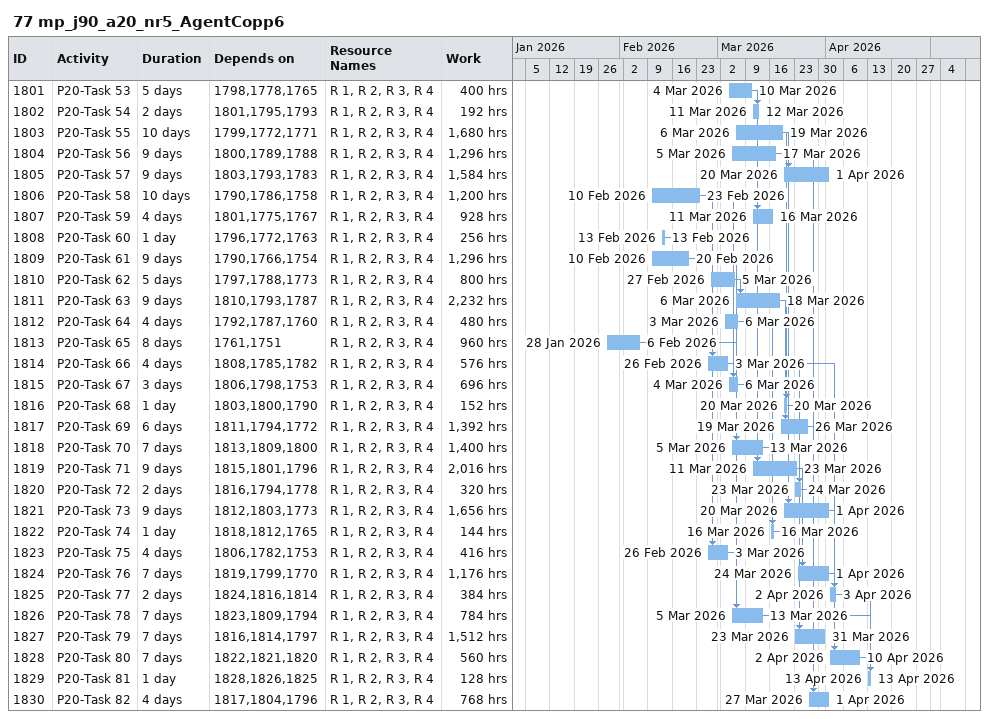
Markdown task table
77 mp_j90_a20_nr5_AgentCopp6

| ID | Task | Duration | Start | Finish | Predecessors | Resources | Work (h) |
|---|---|---|---|---|---|---|---|
| 1801 | P20-Task 53 | 5d | 2026-03-04 | 2026-03-10 | 1798, 1778, 1765 | R 1, R 2, R 3, R 4 | 400 |
| 1802 | P20-Task 54 | 2d | 2026-03-11 | 2026-03-12 | 1801, 1795, 1793 | R 1, R 2, R 3, R 4 | 192 |
| 1803 | P20-Task 55 | 10d | 2026-03-06 | 2026-03-19 | 1799, 1772, 1771 | R 1, R 2, R 3, R 4 | 1680 |
| 1804 | P20-Task 56 | 9d | 2026-03-05 | 2026-03-17 | 1800, 1789, 1788 | R 1, R 2, R 3, R 4 | 1296 |
| 1805 | P20-Task 57 | 9d | 2026-03-20 | 2026-04-01 | 1803, 1793, 1783 | R 1, R 2, R 3, R 4 | 1584 |
| 1806 | P20-Task 58 | 10d | 2026-02-10 | 2026-02-23 | 1790, 1786, 1758 | R 1, R 2, R 3, R 4 | 1200 |
| 1807 | P20-Task 59 | 4d | 2026-03-11 | 2026-03-16 | 1801, 1775, 1767 | R 1, R 2, R 3, R 4 | 928 |
| 1808 | P20-Task 60 | 1d | 2026-02-13 | 2026-02-13 | 1796, 1772, 1763 | R 1, R 2, R 3, R 4 | 256 |
| 1809 | P20-Task 61 | 9d | 2026-02-10 | 2026-02-20 | 1790, 1766, 1754 | R 1, R 2, R 3, R 4 | 1296 |
| 1810 | P20-Task 62 | 5d | 2026-02-27 | 2026-03-05 | 1797, 1788, 1773 | R 1, R 2, R 3, R 4 | 800 |
| 1811 | P20-Task 63 | 9d | 2026-03-06 | 2026-03-18 | 1810, 1793, 1787 | R 1, R 2, R 3, R 4 | 2232 |
| 1812 | P20-Task 64 | 4d | 2026-03-03 | 2026-03-06 | 1792, 1787, 1760 | R 1, R 2, R 3, R 4 | 480 |
| 1813 | P20-Task 65 | 8d | 2026-01-28 | 2026-02-06 | 1761, 1751 | R 1, R 2, R 3, R 4 | 960 |
| 1814 | P20-Task 66 | 4d | 2026-02-26 | 2026-03-03 | 1808, 1785, 1782 | R 1, R 2, R 3, R 4 | 576 |
| 1815 | P20-Task 67 | 3d | 2026-03-04 | 2026-03-06 | 1806, 1798, 1753 | R 1, R 2, R 3, R 4 | 696 |
| 1816 | P20-Task 68 | 1d | 2026-03-20 | 2026-03-20 | 1803, 1800, 1790 | R 1, R 2, R 3, R 4 | 152 |
| 1817 | P20-Task 69 | 6d | 2026-03-19 | 2026-03-26 | 1811, 1794, 1772 | R 1, R 2, R 3, R 4 | 1392 |
| 1818 | P20-Task 70 | 7d | 2026-03-05 | 2026-03-13 | 1813, 1809, 1800 | R 1, R 2, R 3, R 4 | 1400 |
| 1819 | P20-Task 71 | 9d | 2026-03-11 | 2026-03-23 | 1815, 1801, 1796 | R 1, R 2, R 3, R 4 | 2016 |
| 1820 | P20-Task 72 | 2d | 2026-03-23 | 2026-03-24 | 1816, 1794, 1778 | R 1, R 2, R 3, R 4 | 320 |
| 1821 | P20-Task 73 | 9d | 2026-03-20 | 2026-04-01 | 1812, 1803, 1773 | R 1, R 2, R 3, R 4 | 1656 |
| 1822 | P20-Task 74 | 1d | 2026-03-16 | 2026-03-16 | 1818, 1812, 1765 | R 1, R 2, R 3, R 4 | 144 |
| 1823 | P20-Task 75 | 4d | 2026-02-26 | 2026-03-03 | 1806, 1782, 1753 | R 1, R 2, R 3, R 4 | 416 |
| 1824 | P20-Task 76 | 7d | 2026-03-24 | 2026-04-01 | 1819, 1799, 1770 | R 1, R 2, R 3, R 4 | 1176 |
| 1825 | P20-Task 77 | 2d | 2026-04-02 | 2026-04-03 | 1824, 1816, 1814 | R 1, R 2, R 3, R 4 | 384 |
| 1826 | P20-Task 78 | 7d | 2026-03-05 | 2026-03-13 | 1823, 1809, 1794 | R 1, R 2, R 3, R 4 | 784 |
| 1827 | P20-Task 79 | 7d | 2026-03-23 | 2026-03-31 | 1816, 1814, 1797 | R 1, R 2, R 3, R 4 | 1512 |
| 1828 | P20-Task 80 | 7d | 2026-04-02 | 2026-04-10 | 1822, 1821, 1820 | R 1, R 2, R 3, R 4 | 560 |
| 1829 | P20-Task 81 | 1d | 2026-04-13 | 2026-04-13 | 1828, 1826, 1825 | R 1, R 2, R 3, R 4 | 128 |
| 1830 | P20-Task 82 | 4d | 2026-03-27 | 2026-04-01 | 1817, 1804, 1796 | R 1, R 2, R 3, R 4 | 768 |
